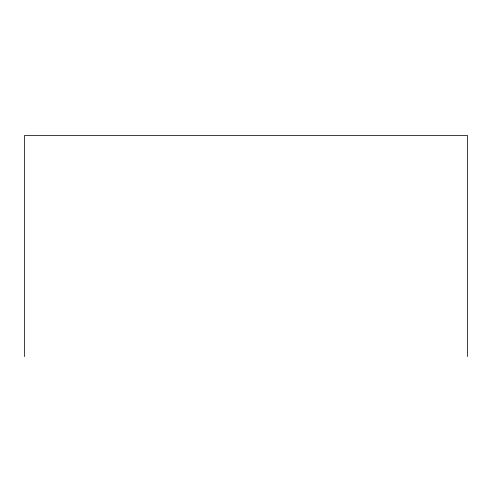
<?xml version="1.0" encoding="UTF-8"?>
<svg xmlns="http://www.w3.org/2000/svg" width="492" height="492" viewBox="0 0 492 492"><rect width="100%" height="100%" fill="white"/><g stroke="black" fill="none" stroke-linecap="round" stroke-linejoin="round"><path stroke-width="0.74" d="M467.4 356.577L467.4 135.423L24.6 135.423L24.6 356.577"/></g></svg>
